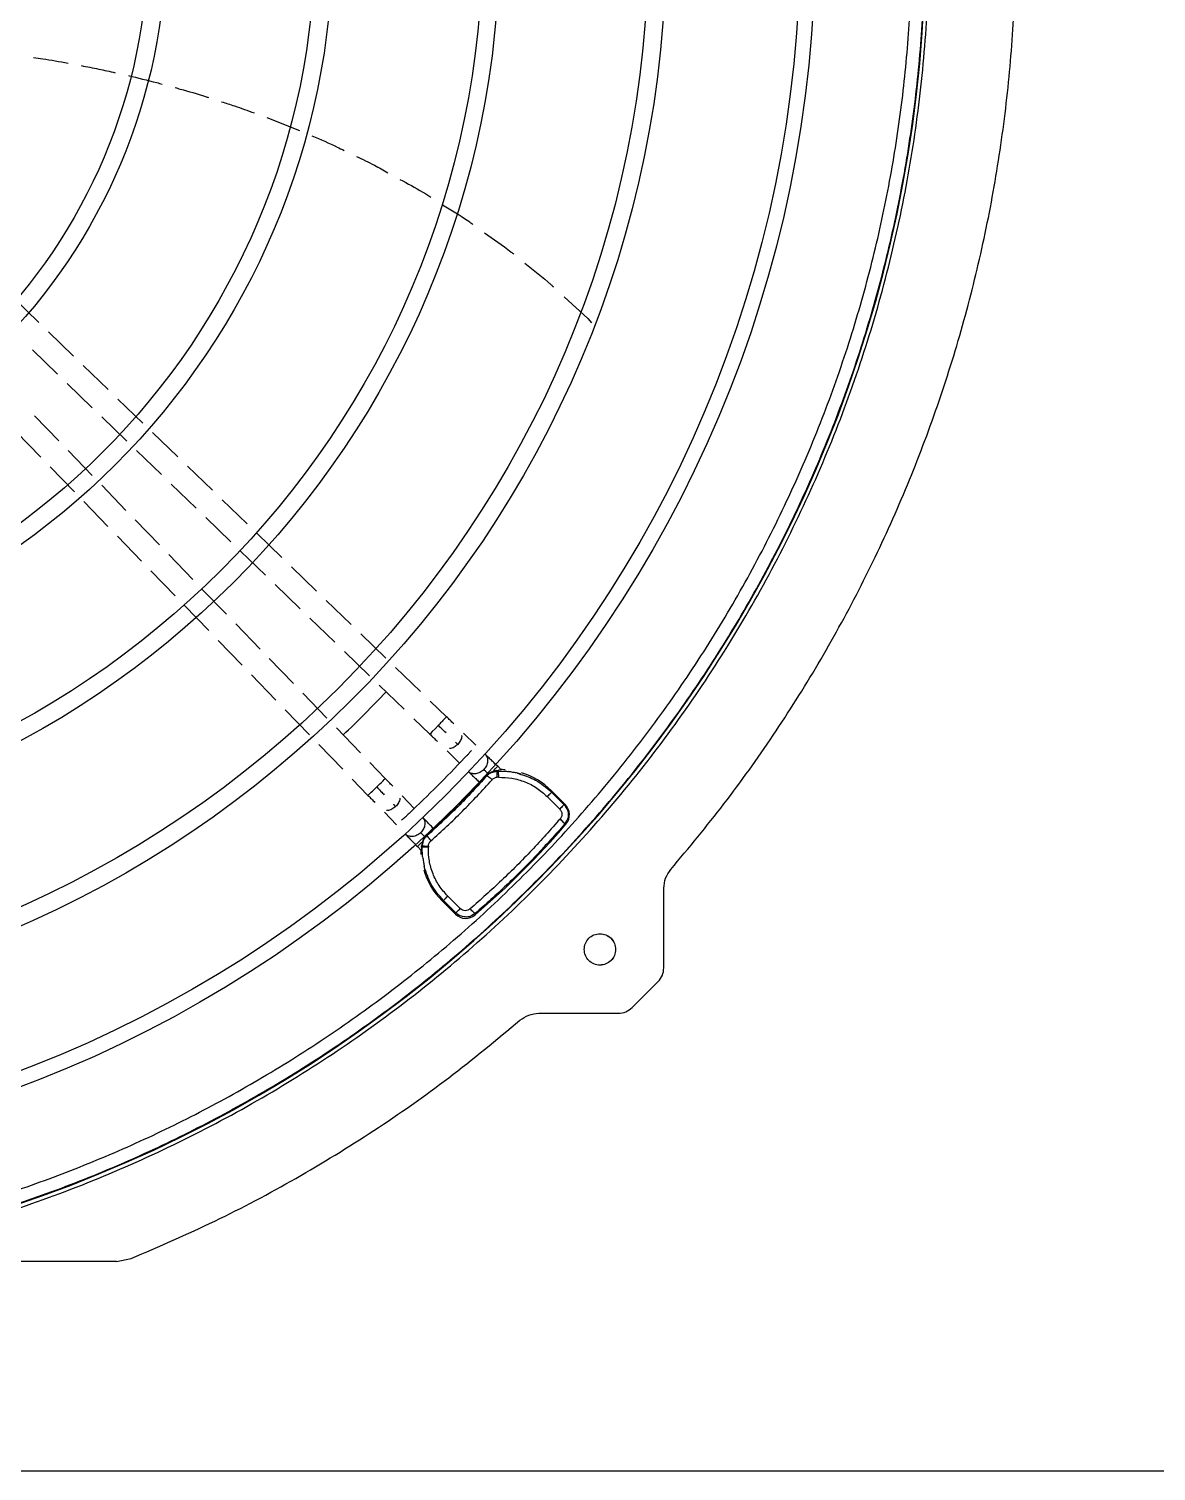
# Model space of a CAD drawing. Extents: x 5 to 331, y -33 to 175.
# Drawn here: x 96.08 to 105.28, y 51.5 to 63.28 of the extents above; entities that cross this region are included whole.
import ezdxf

# ---------------------------------------------------------------- set-up
doc = ezdxf.new("R2010")
doc.units = 0
doc.header["$MEASUREMENT"] = 0
doc.layers.get('0').update_dxf_attribs({"linetype": 'CONTINUOUS'})
doc.layers.add('0 Unit', color=7, linetype='CONTINUOUS')

msp = doc.modelspace()

# ---------------------------------------------------------------- linework, layer by layer
at = {"color": 7, "linetype": 'Continuous', "lineweight": 25}
for p, q in [((98.02268, 62.55263), (98.28766, 62.44755)), ((96.15946, 60.87967), (95.95529, 61.07708)), ((100.44886, 61.08866), (100.64072, 60.91133)), ((100.64072, 60.91133), (100.67103, 60.87623)), ((96.44297, 60.60555), (96.23887, 60.80289)), ((96.1081, 60.65551), (96.31188, 60.45848)), ((96.72653, 60.33137), (96.52231, 60.52882)), ((96.39105, 60.38193), (96.59535, 60.18438)), ((97.00983, 60.05744), (96.8058, 60.25472)), ((96.32269, 59.91336), (96.12577, 60.11702)), ((96.67389, 60.10844), (96.87775, 59.91133)), ((95.97904, 59.98558), (96.17657, 59.78128)), ((97.29365, 59.78301), (97.08918, 59.98072)), ((96.59672, 59.62995), (96.39974, 59.83367)), ((96.95701, 59.83469), (97.16067, 59.63777)), ((96.2531, 59.70214), (96.45038, 59.49811)), ((97.57647, 59.50956), (97.37325, 59.70605)), ((96.87116, 59.34612), (96.67336, 59.55069)), ((97.24027, 59.5608), (97.4443, 59.36353)), ((96.5271, 59.41876), (96.72452, 59.21458)), ((97.85997, 59.23543), (97.65583, 59.43282)), ((97.14384, 59.06411), (96.94703, 59.26765)), ((97.5238, 59.28666), (97.72685, 59.09033)), ((96.80187, 59.13459), (96.9985, 58.93122)), ((98.14334, 58.96144), (97.93937, 59.15866)), ((97.80608, 59.01372), (98.01046, 58.81611)), ((97.41802, 58.78054), (97.22043, 58.98489)), ((98.42698, 58.68719), (98.22277, 58.88464)), ((97.07536, 58.85173), (97.27221, 58.64815)), ((97.69128, 58.49792), (97.49475, 58.70118)), ((98.08955, 58.73963), (98.29291, 58.543)), ((97.34891, 58.56883), (97.54709, 58.36385)), ((98.70972, 58.41381), (98.50559, 58.61117)), ((97.96591, 58.21389), (97.768, 58.41858)), ((98.37249, 58.46605), (98.57657, 58.26873)), ((98.99304, 58.13986), (98.78953, 58.33664)), ((97.62356, 58.28477), (97.82003, 58.08157)), ((98.65537, 58.19253), (98.85942, 57.99524)), ((98.23864, 57.93183), (98.04167, 58.13554)), ((99.27625, 57.86602), (99.07195, 58.06356)), ((97.89677, 58.00221), (98.09473, 57.79747)), ((98.51242, 57.64868), (98.31563, 57.8522)), ((98.93897, 57.91832), (99.14211, 57.7219)), ((98.17082, 57.71878), (98.36828, 57.51455)), ((99.48855, 57.66074), (99.3557, 57.78919)), ((99.22153, 57.64511), (99.35168, 57.51927)), ((98.78654, 57.36518), (98.5889, 57.56958)), ((99.72819, 57.42832), (99.62713, 57.52645)), ((98.44473, 57.43549), (98.64145, 57.23204)), ((99.49295, 57.38236), (99.59531, 57.28296)), ((98.9886, 57.1562), (98.86288, 57.28622)), ((99.93734, 57.22563), (99.90565, 57.25628)), ((98.7185, 57.15235), (98.84709, 57.01936)), ((99.82894, 57.19375), (99.81602, 57.1814)), ((99.81602, 57.1814), (99.81639, 57.17734)), ((99.90011, 57.22222), (99.86585, 57.21491)), ((99.86693, 57.20888), (99.90061, 57.21677)), ((99.90011, 57.22222), (99.90933, 57.22291)), ((99.90061, 57.21677), (99.90011, 57.22222)), ((99.90989, 57.21706), (99.90061, 57.21676)), ((99.91173, 57.16687), (99.90229, 57.16657)), ((99.90933, 57.22291), (99.90989, 57.21706)), ((99.90989, 57.21706), (99.99018, 57.21418)), ((99.22414, 56.91181), (99.12559, 57.01419)), ((100.31041, 57.00908), (100.3305, 56.98898)), ((100.34623, 57.04441), (100.34549, 57.05625)), ((100.34549, 57.05625), (100.45708, 56.94466)), ((100.44648, 56.94424), (100.34623, 57.04441)), ((98.98079, 56.88076), (99.07879, 56.77896)), ((100.3305, 56.98898), (100.41219, 56.90738)), ((100.45708, 56.94466), (100.44648, 56.94424)), ((100.4632, 56.78434), (100.45226, 56.7838)), ((99.29195, 56.641), (99.28459, 56.60669)), ((99.31313, 56.67794), (99.32547, 56.69085)), ((99.32971, 56.69066), (99.32547, 56.69085)), ((99.25034, 56.60105), (99.28106, 56.56928)), ((99.28388, 56.59746), (99.28459, 56.60669)), ((99.28999, 56.59715), (99.28388, 56.59746)), ((99.28459, 56.60669), (99.29028, 56.60645)), ((99.29028, 56.60645), (99.28999, 56.59715)), ((99.29287, 56.51687), (99.28999, 56.59715)), ((99.29028, 56.60645), (99.29715, 56.63565)), ((99.3406, 56.60488), (99.34029, 56.59544)), ((99.51819, 56.17667), (99.4981, 56.19676)), ((99.59979, 56.09498), (99.51819, 56.17667)), ((101.26207, 55.61073), (101.26207, 56.26034)), ((99.45028, 56.16104), (99.46264, 56.16081)), ((99.56187, 56.04945), (99.45028, 56.16104)), ((99.5628, 56.06056), (99.46264, 56.16081)), ((99.56187, 56.04945), (99.5628, 56.06056)), ((99.72219, 56.04333), (99.72325, 56.05479)), ((101.00261, 55.28605), (101.21595, 55.49939)), ((100.24166, 55.23993), (100.89127, 55.23993)), ((96.79495, 53.21448), (96.91444, 53.23803)), ((96.79495, 53.21448), (94.23824, 53.21448))]:
    msp.add_line(p, q, dxfattribs=at)
at = {"color": 8, "linetype": 'Continuous', "lineweight": 25}
for p, q in [((99.58021, 57.43518), (99.56122, 57.45361)), ((100.06815, 57.2007), (100.09388, 57.19066)), ((100.46785, 56.81136), (100.45226, 56.7838)), ((99.72325, 56.05479), (99.69427, 56.03839))]:
    msp.add_line(p, q, dxfattribs=at)
at = {"color": 8, "linetype": 'Continuous', "lineweight": 25, "flags": 128}
msp.add_lwpolyline([(99.42031, 57.59003), (99.39411, 57.56295), (99.37187, 57.54), (99.35697, 57.52466), (99.35168, 57.51927), (99.35168, 57.51927)], dxfattribs=at)
for centre, radius in [((92.49934, 64.0025), 9.99706), ((92.49934, 64.00188), 9.87436), ((92.49934, 64.0025), 8.78089), ((92.49934, 64.00188), 8.63615), ((92.49934, 64.00188), 7.41998), ((92.50553, 64.00197), 7.27453), ((92.49934, 64.00188), 6.05846), ((92.49934, 64.00188), 5.9131), ((92.49934, 64.00188), 4.69694), ((92.49934, 64.00188), 4.55158)]:
    msp.add_circle(centre, radius)
at = {"color": 7, "linetype": 'Continuous', "lineweight": 25}
for centre, radius, start, end in [((92.50446, 64.00188), 10.89215, 277.952419, 82.047581), ((92.50119, 63.99991), 8.93423, 313.437539, 316.623841), ((92.5047, 64.00273), 9.76894, 313.118297, 316.88199), ((95.24715, 61.25935), 6.11841, 312.506864, 317.495239), ((95.24701, 61.25951), 6.87283, 310.627711, 319.372428)]:
    msp.add_arc(centre, radius, start, end, dxfattribs=at)
at = {"color": 8, "linetype": 'Continuous', "lineweight": 25}
for centre, radius, start, end in [((95.23577, 61.70967), 6.45294, 315.849598, 316.359274), ((87.92932, 68.48844), 15.83438, 313.946005, 314.301587), ((91.50471, 64.70739), 10.63091, 313.68259, 314.213901)]:
    msp.add_arc(centre, radius, start, end, dxfattribs=at)
at = {"color": 7, "linetype": 'Continuous', "lineweight": 25}
for centre, major_axis, ratio, start_param, end_param in [((99.92818, 56.63789), (-0.01094, 0.5912), 0.99873356, 6.19922493, 6.25533158), ((99.92818, 56.63789), (-0.01094, 0.5912), 0.99873356, 5.47991309, 5.97123283), ((100.37342, 56.86119), (0.11816, 0.00449), 0.99887071, 5.53666029, 7.03005136), ((99.86864, 56.57835), (0.5912, -0.01099), 0.99873837, 3.16909386, 3.23078), ((99.86864, 56.57835), (0.5912, -0.01099), 0.99873837, 3.44852138, 3.94495007), ((99.64534, 56.13311), (0.00447, 0.11816), 0.99886585, 2.39455207, 3.88794044)]:
    msp.add_ellipse(centre, major_axis=major_axis, ratio=ratio, start_param=start_param, end_param=end_param, dxfattribs=at)
for points, knots in [([(84.67405, 56.59046), (84.81658, 56.44473), (85.10373, 56.15113), (85.56858, 55.73996), (86.06116, 55.34943), (86.58243, 54.98464), (87.13045, 54.64746), (87.70318, 54.34085), (88.29799, 54.06732), (88.91147, 53.82928), (89.54064, 53.62844), (90.18216, 53.46623), (90.83242, 53.34368), (91.48771, 53.26137), (92.14443, 53.2194), (92.79911, 53.21749), (93.44767, 53.25488), (94.08668, 53.33036), (94.71295, 53.4423), (95.32428, 53.58902), (95.91819, 53.7685), (96.49548, 53.97962), (97.05988, 54.22311), (97.61459, 54.50102), (98.15944, 54.81468), (98.69125, 55.16388), (99.20723, 55.54832), (99.70397, 55.96698), (100.17813, 56.4184), (100.62624, 56.9003), (101.04559, 57.41053), (101.43362, 57.94653), (101.78804, 58.50532), (102.10693, 59.08367), (102.38887, 59.67827), (102.63285, 60.2858), (102.83804, 60.90217), (103.00432, 61.52377), (103.132, 62.14703), (103.22185, 62.76927), (103.27482, 63.38744), (103.29225, 64.00188), (103.27482, 64.61632), (103.22185, 65.23448), (103.132, 65.85671), (103.00432, 66.47998), (102.83804, 67.10158), (102.63285, 67.71796), (102.38888, 68.32548), (102.10694, 68.92008), (101.78805, 69.49843), (101.43363, 70.05723), (101.0456, 70.59322), (100.62626, 71.10345), (100.17814, 71.58535), (99.70398, 72.03677), (99.20724, 72.45544), (98.69126, 72.83987), (98.15946, 73.18907), (97.61461, 73.50274), (97.05989, 73.78064), (96.49549, 74.02414), (95.9182, 74.23526), (95.3243, 74.41474), (94.71297, 74.56146), (94.08669, 74.67341), (93.44768, 74.74888), (92.79912, 74.78628), (92.14444, 74.78436), (91.48773, 74.7424), (90.83243, 74.66009), (90.18217, 74.53753), (89.54065, 74.37532), (88.91149, 74.17449), (88.298, 73.93645), (87.70319, 73.66292), (87.13046, 73.35631), (86.58244, 73.01913), (86.06117, 72.65434), (85.56859, 72.26381), (85.10373, 71.85264), (84.81658, 71.55904), (84.67405, 71.4133)], [0, 0, 0, 0, 0.01189592, 0.02396584, 0.03619649, 0.04857359, 0.06108194, 0.07373471, 0.0864717, 0.09927432, 0.11212355, 0.12500004, 0.13787625, 0.15072533, 0.16352795, 0.17626509, 0.18891813, 0.20142621, 0.21380317, 0.22603385, 0.23810393, 0.25000004, 0.2618959, 0.27396585, 0.28619652, 0.29857361, 0.31108196, 0.32373474, 0.33647171, 0.34927432, 0.36212355, 0.37500004, 0.38787624, 0.40072531, 0.41352793, 0.42626506, 0.4389181, 0.45142619, 0.46380314, 0.47603381, 0.48810388, 0.50000001, 0.51189586, 0.52396581, 0.53619649, 0.54857357, 0.56108191, 0.57373469, 0.58647168, 0.59927428, 0.6121235, 0.62499999, 0.63787621, 0.65072529, 0.66352791, 0.67626502, 0.68891805, 0.70142614, 0.71380312, 0.72603376, 0.73810387, 0.74999998, 0.76189582, 0.77396578, 0.78619645, 0.79857355, 0.81108188, 0.82373468, 0.83647168, 0.84927427, 0.86212351, 0.87499998, 0.88787621, 0.90072531, 0.91352792, 0.92626504, 0.93891808, 0.95142617, 0.96380314, 0.97603381, 0.98810396, 1, 1, 1, 1]), ([(93.98303, 53.21449), (94.19746, 53.24765), (94.62631, 53.31399), (95.2606, 53.462), (95.88543, 53.64489), (96.49807, 53.86551), (97.09648, 54.12215), (97.67848, 54.41412), (98.242, 54.74033), (98.78502, 55.09962), (99.30562, 55.49071), (99.80192, 55.9122), (100.27215, 56.36259), (100.71464, 56.84026), (101.1278, 57.34351), (101.51016, 57.87055), (101.86036, 58.41949), (102.17713, 58.98837), (102.45936, 59.57515), (102.70602, 60.17775), (102.91626, 60.79401), (103.08929, 61.42172), (103.22452, 62.05865), (103.32146, 62.70253), (103.37977, 63.35104), (103.39923, 64.00188), (103.37977, 64.65271), (103.32147, 65.30123), (103.22453, 65.9451), (103.0893, 66.58203), (102.91626, 67.20975), (102.70603, 67.826), (102.45936, 68.4286), (102.17714, 69.01539), (101.86036, 69.58427), (101.51017, 70.1332), (101.12781, 70.66024), (100.71465, 71.1635), (100.27216, 71.64117), (99.80192, 72.09156), (99.30563, 72.51305), (98.78503, 72.90414), (98.24201, 73.26343), (97.67849, 73.58964), (97.09649, 73.88161), (96.49808, 74.13825), (95.88544, 74.35887), (95.26061, 74.54176), (94.62632, 74.68977), (94.19747, 74.75611), (93.98304, 74.78928)], [0, 0, 0, 0, 0.02083334, 0.04166665, 0.06250003, 0.08333335, 0.10416665, 0.125, 0.1458333, 0.16666668, 0.18749997, 0.20833336, 0.22916668, 0.25000001, 0.27083332, 0.29166664, 0.31250001, 0.33333334, 0.35416664, 0.37499996, 0.39583334, 0.41666666, 0.43749998, 0.4583333, 0.47916665, 0.5, 0.5208333, 0.54166664, 0.5625, 0.58333332, 0.60416664, 0.62499998, 0.64583333, 0.66666665, 0.68749999, 0.70833331, 0.72916664, 0.74999997, 0.77083333, 0.79166666, 0.81249999, 0.83333331, 0.85416669, 0.875, 0.89583335, 0.91666666, 0.9375, 0.95833334, 0.97916668, 1, 1, 1, 1]), ([(94.23824, 53.21448), (94.4911, 53.26052), (94.99682, 53.35262), (95.74066, 53.55812), (96.46899, 53.81173), (97.17741, 54.11708), (97.8626, 54.47133), (98.5211, 54.87308), (99.14965, 55.32022), (99.7451, 55.81057), (100.30452, 56.34168), (100.82509, 56.9109), (101.30425, 57.51539), (101.73961, 58.15217), (102.12899, 58.81805), (102.47046, 59.50972), (102.76233, 60.22374), (103.00313, 60.95656), (103.19168, 61.70454), (103.32703, 62.46394), (103.40851, 63.231), (103.43571, 64.00189), (103.40851, 64.77278), (103.32702, 65.53984), (103.19167, 66.29924), (103.00313, 67.04722), (102.76232, 67.78004), (102.47045, 68.49406), (102.12898, 69.18573), (101.7396, 69.85161), (101.30424, 70.48838), (100.82508, 71.09288), (100.3045, 71.6621), (99.74509, 72.1932), (99.14963, 72.68355), (98.52108, 73.1307), (97.86258, 73.53244), (97.17739, 73.8867), (96.46897, 74.19204), (95.74064, 74.44565), (94.9968, 74.65115), (94.49108, 74.74324), (94.23823, 74.78929)], [0, 0, 0, 0, 0.02500002, 0.05000002, 0.07500002, 0.10000003, 0.12499999, 0.15000004, 0.17499999, 0.20000003, 0.22500003, 0.25, 0.27500001, 0.30000002, 0.325, 0.35000002, 0.375, 0.4, 0.42500002, 0.45000001, 0.47500003, 0.50000003, 0.52499999, 0.55000001, 0.57500001, 0.6, 0.62500003, 0.65, 0.67500002, 0.70000003, 0.72500002, 0.75000002, 0.77499999, 0.80000001, 0.825, 0.85000003, 0.87500003, 0.89999998, 0.92500001, 0.95, 0.975, 1, 1, 1, 1]), ([(101.31922, 56.41438), (101.46598, 56.59099), (101.75951, 56.9442), (102.15908, 57.50588), (102.52702, 58.08842), (102.85923, 58.69219), (103.1553, 59.31443), (103.41398, 59.95313), (103.63443, 60.60601), (103.81586, 61.27079), (103.95763, 61.94515), (104.05926, 62.62671), (104.12038, 63.31309), (104.14077, 64.00188), (104.12038, 64.69068), (104.05926, 65.37706), (103.95763, 66.05862), (103.81586, 66.73297), (103.63443, 67.39775), (103.41398, 68.05063), (103.1553, 68.68934), (102.85923, 69.31158), (102.52702, 69.91535), (102.15908, 70.49788), (101.75951, 71.05956), (101.46598, 71.41278), (101.31922, 71.58938)], [0, 0, 0, 0, 0.04166672, 0.08333338, 0.12500007, 0.16666672, 0.20833335, 0.25000008, 0.29166671, 0.33333336, 0.37500001, 0.41666672, 0.45833338, 0.50000004, 0.54166669, 0.58333335, 0.62499999, 0.66666668, 0.70833333, 0.74999999, 0.79166669, 0.83333335, 0.87499997, 0.91666669, 0.95833332, 1, 1, 1, 1]), ([(96.11685, 63.04425), (96.14183, 63.04061), (96.23348, 63.02726), (96.32892, 63.01001), (96.39835, 62.99747)], [0, 0, 0, 0, 0.27254447, 1, 1, 1, 1]), ([(96.50564, 62.977), (96.55344, 62.96794), (96.64502, 62.95058), (96.73868, 62.92937), (96.78346, 62.91924)], [0, 0, 0, 0, 0.52187415, 1, 1, 1, 1]), ([(96.89104, 62.89521), (96.96802, 62.87702), (97.05957, 62.85537), (97.15133, 62.83021), (97.16593, 62.8262)], [0, 0, 0, 0, 0.84086718, 1, 1, 1, 1]), ([(97.27268, 62.79714), (97.2865, 62.79339), (97.3695, 62.77089), (97.46075, 62.74418), (97.5374, 62.71921), (97.54554, 62.71656)], [0, 0, 0, 0, 0.15146226, 0.90989289, 1, 1, 1, 1]), ([(97.65033, 62.68254), (97.68622, 62.67113), (97.77623, 62.64249), (97.86487, 62.60989), (97.91817, 62.59029)], [0, 0, 0, 0, 0.39868758, 1, 1, 1, 1]), ([(98.38984, 62.4032), (98.45925, 62.3739), (98.54752, 62.33664), (98.63316, 62.29415), (98.65144, 62.28508)], [0, 0, 0, 0, 0.78644981, 1, 1, 1, 1]), ([(98.75269, 62.23539), (98.80187, 62.21212), (98.88909, 62.17085), (98.97275, 62.12319), (99.00924, 62.1024)], [0, 0, 0, 0, 0.56385914, 1, 1, 1, 1]), ([(99.10834, 62.04738), (99.17084, 62.01443), (99.25661, 61.96921), (99.33773, 61.91669), (99.35973, 61.90245)], [0, 0, 0, 0, 0.72879103, 1, 1, 1, 1]), ([(99.45613, 61.84114), (99.52841, 61.79772), (99.61297, 61.74693), (99.69228, 61.68899), (99.7038, 61.68058)], [0, 0, 0, 0, 0.854826, 1, 1, 1, 1]), ([(99.79755, 61.61274), (99.87168, 61.56207), (99.9536, 61.50609), (100.02976, 61.44333), (100.037, 61.43736)], [0, 0, 0, 0, 0.9049803, 1, 1, 1, 1]), ([(100.12775, 61.363), (100.2009, 61.30631), (100.28084, 61.24436), (100.35446, 61.17595), (100.36072, 61.17014)], [0, 0, 0, 0, 0.91495243, 1, 1, 1, 1]), ([(99.48398, 57.52843), (99.47233, 57.53971), (99.4515, 57.55987), (99.42984, 57.58081), (99.42031, 57.59003)], [0, 0, 0, 0, 0.55959472, 1, 1, 1, 1]), ([(99.54839, 57.60284), (99.54769, 57.60351), (99.53875, 57.61218), (99.51828, 57.63199), (99.49844, 57.65119), (99.48851, 57.66079)], [0, 0, 0, 0, 0.04042727, 0.52004872, 1, 1, 1, 1]), ([(99.35168, 57.51927), (99.36159, 57.50968), (99.38142, 57.4905), (99.40264, 57.46997), (99.41227, 57.46064), (99.41372, 57.45923)], [0, 0, 0, 0, 0.45955348, 0.91864064, 1, 1, 1, 1]), ([(99.66402, 57.3538), (99.6582, 57.34799), (99.64799, 57.33778), (99.63926, 57.32928), (99.6355, 57.32563)], [0, 0, 0, 0, 0.56927563, 1, 1, 1, 1]), ([(99.69201, 57.38649), (99.68844, 57.3822), (99.6801, 57.37218), (99.66987, 57.36049), (99.66402, 57.3538)], [0, 0, 0, 0, 0.42766619, 1, 1, 1, 1]), ([(99.90565, 57.25628), (99.89566, 57.26594), (99.87569, 57.28525), (99.84753, 57.31251), (99.8222, 57.33705), (99.8094, 57.34947), (99.803, 57.35568)], [0, 0, 0, 0, 0.25017208, 0.50011475, 0.74998553, 1, 1, 1, 1]), ([(99.82894, 57.19375), (99.82072, 57.2017), (99.80605, 57.2159), (99.79612, 57.22553), (99.79174, 57.22978)], [0, 0, 0, 0, 0.55979484, 1, 1, 1, 1]), ([(99.0496, 57.09305), (99.04791, 57.09481), (99.0383, 57.10477), (99.01743, 57.12637), (98.99821, 57.14625), (98.9886, 57.1562)], [0, 0, 0, 0, 0.09629337, 0.54799298, 1, 1, 1, 1]), ([(99.81639, 57.17734), (99.73892, 57.0926), (99.58399, 56.92312), (99.41447, 56.76815), (99.32971, 56.69066)], [0, 0, 0, 0, 0.50000174, 1, 1, 1, 1]), ([(99.36068, 56.64766), (99.44759, 56.72704), (99.62143, 56.8858), (99.78016, 57.0596), (99.85952, 57.1465)], [0, 0, 0, 0, 0.49999826, 1, 1, 1, 1]), ([(99.66586, 57.21446), (99.67183, 57.20867), (99.68376, 57.19709), (99.7071, 57.17448), (99.73303, 57.14937), (99.75161, 57.1314), (99.7609, 57.12241)], [0, 0, 0, 0, 0.25012281, 0.50000057, 0.74998294, 1, 1, 1, 1]), ([(99.75976, 57.1245), (99.75987, 57.12434), (99.76013, 57.12395), (99.76478, 57.12794), (99.77308, 57.13588), (99.7852, 57.14823), (99.79984, 57.16368), (99.81064, 57.17551), (99.81602, 57.1814)], [0, 0, 0, 0, 0.11173622, 0.27354644, 0.4507769, 0.63775233, 0.81954481, 1, 1, 1, 1]), ([(99.85952, 57.1465), (99.85443, 57.15084), (99.84389, 57.1598), (99.8301, 57.17029), (99.81988, 57.17697), (99.81753, 57.17722), (99.81639, 57.17734)], [0, 0, 0, 0, 0.24189375, 0.50003536, 0.75816415, 1, 1, 1, 1]), ([(99.82894, 57.19375), (99.83446, 57.19792), (99.84623, 57.20681), (99.85905, 57.2121), (99.86585, 57.21491)], [0, 0, 0, 0, 0.46912734, 1, 1, 1, 1]), ([(99.90229, 57.16657), (99.89828, 57.16621), (99.8902, 57.16547), (99.87872, 57.16118), (99.86809, 57.15509), (99.86236, 57.14935), (99.85952, 57.1465)], [0, 0, 0, 0, 0.24780677, 0.49940517, 0.75117, 1, 1, 1, 1]), ([(99.90229, 57.16657), (99.90208, 57.17315), (99.90166, 57.18631), (99.90113, 57.20233), (99.90074, 57.21373), (99.90065, 57.21575), (99.90061, 57.21676)], [0, 0, 0, 0, 0.25000515, 0.50000345, 0.75000652, 1, 1, 1, 1]), ([(99.9364, 57.22625), (99.93656, 57.22619), (99.93733, 57.22587), (99.93549, 57.22533), (99.9288, 57.22438), (99.91737, 57.22352), (99.90933, 57.22291)], [0, 0, 0, 0, 0.05444134, 0.26679283, 0.48473064, 1, 1, 1, 1]), ([(99.90989, 57.21706), (99.90994, 57.21605), (99.91005, 57.21403), (99.91049, 57.20263), (99.91106, 57.1866), (99.91151, 57.17345), (99.91173, 57.16687)], [0, 0, 0, 0, 0.25000525, 0.49999534, 0.74999478, 1, 1, 1, 1]), ([(99.91173, 57.16687), (99.94854, 57.16589), (100.02217, 57.16393), (100.12864, 57.13236), (100.22787, 57.08252), (100.2829, 57.03356), (100.31041, 57.00908)], [0, 0, 0, 0, 0.24999331, 0.49999248, 0.74999467, 1, 1, 1, 1]), ([(99.96469, 57.21848), (99.96501, 57.21821), (99.96567, 57.21766), (99.97334, 57.21645), (99.98218, 57.21526), (99.9884, 57.21442), (99.99018, 57.21418)], [0, 0, 0, 0, 0.28746918, 0.57419112, 0.87831567, 1, 1, 1, 1]), ([(100.06815, 57.2007), (100.06274, 57.20166), (100.05147, 57.20365), (100.03811, 57.20559), (100.02393, 57.20797), (100.00911, 57.21091), (99.99645, 57.21309), (99.99018, 57.21418)], [0, 0, 0, 0, 0.22403676, 0.4664933, 0.48175145, 0.7432779, 1, 1, 1, 1]), ([(100.06815, 57.2007), (100.07314, 57.19965), (100.08312, 57.19754), (100.09139, 57.19596), (100.09261, 57.19614), (100.09311, 57.19622)], [0, 0, 0, 0, 0.37193442, 0.74511645, 1, 1, 1, 1]), ([(100.09388, 57.19066), (100.13539, 57.17722), (100.22968, 57.1467), (100.30441, 57.08112), (100.34623, 57.04441)], [0, 0, 0, 0, 0.44028918, 1, 1, 1, 1]), ([(98.84709, 57.01936), (98.85666, 57.00946), (98.8758, 56.98966), (98.89534, 56.96942), (98.90378, 56.96069), (98.90425, 56.96019)], [0, 0, 0, 0, 0.48577429, 0.97107325, 1, 1, 1, 1]), ([(98.91806, 57.08778), (98.9298, 57.07564), (98.95075, 57.05397), (98.9708, 57.03321), (98.97963, 57.02408)], [0, 0, 0, 0, 0.56004536, 1, 1, 1, 1]), ([(100.34623, 57.04441), (100.34556, 57.04379), (100.3442, 57.04255), (100.33607, 57.03457), (100.32458, 57.0232), (100.31513, 57.01378), (100.31041, 57.00908)], [0, 0, 0, 0, 0.25000529, 0.50000003, 0.750004, 1, 1, 1, 1]), ([(100.44648, 56.94424), (100.44598, 56.94344), (100.44498, 56.94184), (100.43733, 56.93339), (100.42621, 56.92165), (100.41686, 56.91213), (100.41219, 56.90738)], [0, 0, 0, 0, 0.25000323, 0.49999178, 0.74999887, 1, 1, 1, 1]), ([(100.41219, 56.90738), (100.41286, 56.90669), (100.41546, 56.90401), (100.42006, 56.89807), (100.42683, 56.88579), (100.43107, 56.86726), (100.42771, 56.84447), (100.41921, 56.83215), (100.41495, 56.82598)], [0, 0, 0, 0, 0.03219134, 0.12542244, 0.25076508, 0.49987172, 0.74928494, 1, 1, 1, 1]), ([(100.44648, 56.94424), (100.45577, 56.93272), (100.47441, 56.90961), (100.48271, 56.86636), (100.48045, 56.83153), (100.47046, 56.81553), (100.46785, 56.81136)], [0, 0, 0, 0, 0.30374926, 0.60898835, 0.89811812, 1, 1, 1, 1]), ([(99.15368, 56.84347), (99.14699, 56.83761), (99.13531, 56.82738), (99.12526, 56.81902), (99.12097, 56.81544)], [0, 0, 0, 0, 0.57226523, 1, 1, 1, 1]), ([(99.18183, 56.87195), (99.17817, 56.86819), (99.16969, 56.85947), (99.15948, 56.84927), (99.15368, 56.84347)], [0, 0, 0, 0, 0.43208924, 1, 1, 1, 1]), ([(99.38426, 56.74574), (99.37529, 56.75502), (99.35737, 56.77356), (99.33237, 56.79945), (99.30989, 56.82275), (99.2984, 56.83468), (99.29266, 56.84064)], [0, 0, 0, 0, 0.25014044, 0.50015301, 0.74999641, 1, 1, 1, 1]), ([(100.41495, 56.82598), (100.33861, 56.74032), (100.18539, 56.5684), (99.93922, 56.32225), (99.76708, 56.16878), (99.68121, 56.09223)], [0, 0, 0, 0, 0.33231799, 0.66694553, 1, 1, 1, 1]), ([(100.45226, 56.7838), (100.37617, 56.69853), (100.22385, 56.52783), (99.97931, 56.28329), (99.80855, 56.13091), (99.72325, 56.05479)], [0, 0, 0, 0, 0.33313451, 0.66686549, 1, 1, 1, 1]), ([(100.45226, 56.7838), (100.45213, 56.78513), (100.45184, 56.78788), (100.4437, 56.79816), (100.4309, 56.81155), (100.42014, 56.82128), (100.41495, 56.82598)], [0, 0, 0, 0, 0.24107498, 0.49981908, 0.7586658, 1, 1, 1, 1]), ([(99.15084, 56.70413), (99.15705, 56.69768), (99.16947, 56.68478), (99.19405, 56.6593), (99.22136, 56.63103), (99.2407, 56.61102), (99.25038, 56.60101)], [0, 0, 0, 0, 0.25012618, 0.50004555, 0.74994553, 1, 1, 1, 1]), ([(99.27717, 56.7152), (99.28273, 56.70943), (99.29268, 56.6991), (99.30686, 56.68442), (99.31313, 56.67794)], [0, 0, 0, 0, 0.55832762, 1, 1, 1, 1]), ([(99.29195, 56.641), (99.29476, 56.64781), (99.30006, 56.66064), (99.30895, 56.67242), (99.31313, 56.67794)], [0, 0, 0, 0, 0.53088575, 1, 1, 1, 1]), ([(99.32547, 56.69085), (99.33136, 56.69623), (99.34318, 56.70701), (99.35845, 56.72149), (99.3708, 56.73361), (99.37901, 56.74218), (99.38295, 56.74679), (99.38232, 56.74682), (99.3821, 56.74683)], [0, 0, 0, 0, 0.18091213, 0.36316203, 0.5452202, 0.72826249, 0.90957077, 1, 1, 1, 1]), ([(99.32971, 56.69066), (99.32985, 56.68954), (99.33013, 56.68721), (99.33685, 56.67704), (99.34737, 56.66327), (99.35634, 56.65275), (99.36068, 56.64766)], [0, 0, 0, 0, 0.24185407, 0.49998639, 0.75812741, 1, 1, 1, 1]), ([(99.3406, 56.60488), (99.34097, 56.60889), (99.3417, 56.61697), (99.34599, 56.62845), (99.35209, 56.63909), (99.35783, 56.64481), (99.36068, 56.64766)], [0, 0, 0, 0, 0.24784927, 0.4994389, 0.75119496, 1, 1, 1, 1]), ([(99.28388, 56.59746), (99.28326, 56.58941), (99.28237, 56.57795), (99.28137, 56.57121), (99.2808, 56.56934), (99.28046, 56.57012), (99.28039, 56.57029)], [0, 0, 0, 0, 0.51288806, 0.7297074, 0.94127034, 1, 1, 1, 1]), ([(99.29287, 56.51687), (99.29217, 56.52203), (99.29088, 56.53153), (99.28944, 56.54094), (99.2888, 56.54182), (99.28847, 56.54226)], [0, 0, 0, 0, 0.36681539, 0.67605272, 1, 1, 1, 1]), ([(99.34029, 56.59544), (99.33371, 56.59566), (99.32055, 56.5961), (99.3045, 56.59664), (99.29306, 56.59703), (99.29101, 56.59711), (99.28999, 56.59715)], [0, 0, 0, 0, 0.24999916, 0.4999941, 0.75000687, 1, 1, 1, 1]), ([(99.29028, 56.60645), (99.29131, 56.60642), (99.29336, 56.60636), (99.3048, 56.606), (99.32085, 56.6055), (99.33402, 56.60509), (99.3406, 56.60488)], [0, 0, 0, 0, 0.25000933, 0.50000468, 0.75001273, 1, 1, 1, 1]), ([(99.4981, 56.19676), (99.47361, 56.22427), (99.42465, 56.27929), (99.3748, 56.37853), (99.34323, 56.485), (99.34127, 56.55863), (99.34029, 56.59544)], [0, 0, 0, 0, 0.2500021, 0.49999957, 0.75000041, 1, 1, 1, 1]), ([(99.29287, 56.51687), (99.29396, 56.5106), (99.29616, 56.49796), (99.29911, 56.48314), (99.3005, 56.47485), (99.30108, 56.47132), (99.30214, 56.46471), (99.30388, 56.45283), (99.30539, 56.44431), (99.30635, 56.4389)], [0, 0, 0, 0, 0.25661028, 0.51806095, 0.53325305, 0.55987764, 0.6474537, 0.77620281, 1, 1, 1, 1]), ([(99.46264, 56.16081), (99.42624, 56.20282), (99.35512, 56.2849), (99.32235, 56.38837), (99.30635, 56.4389)], [0, 0, 0, 0, 0.51171563, 1, 1, 1, 1]), ([(99.31073, 56.41384), (99.31081, 56.41463), (99.31096, 56.41621), (99.30918, 56.42534), (99.3073, 56.43435), (99.30635, 56.43889)], [0, 0, 0, 0, 0.33193936, 0.66326982, 1, 1, 1, 1]), ([(101.26207, 56.26034), (101.26468, 56.28858), (101.26991, 56.34505), (101.30278, 56.39127), (101.31922, 56.41438)], [0, 0, 0, 0, 0.49999891, 1, 1, 1, 1]), ([(99.46264, 56.16082), (99.46328, 56.16151), (99.46455, 56.1629), (99.47257, 56.17106), (99.48397, 56.18258), (99.49339, 56.19203), (99.4981, 56.19676)], [0, 0, 0, 0, 0.25000204, 0.49999766, 0.75003259, 1, 1, 1, 1]), ([(99.5628, 56.06056), (99.56362, 56.06108), (99.56525, 56.0621), (99.57374, 56.06979), (99.58551, 56.08095), (99.59503, 56.0903), (99.59979, 56.09498)], [0, 0, 0, 0, 0.24999913, 0.50000179, 0.74999083, 1, 1, 1, 1]), ([(99.69427, 56.03839), (99.69056, 56.03609), (99.675, 56.02645), (99.64067, 56.02438), (99.59744, 56.03263), (99.57433, 56.05127), (99.5628, 56.06056)], [0, 0, 0, 0, 0.09153636, 0.38398445, 0.69274822, 1, 1, 1, 1]), ([(99.68121, 56.09223), (99.67503, 56.08797), (99.66272, 56.07947), (99.63989, 56.0761), (99.6187, 56.08097), (99.60584, 56.08912), (99.60049, 56.09431), (99.59979, 56.09498)], [0, 0, 0, 0, 0.25092605, 0.50051545, 0.74980489, 0.96748966, 1, 1, 1, 1]), ([(99.72325, 56.05479), (99.72194, 56.05495), (99.71923, 56.05526), (99.70898, 56.06346), (99.69562, 56.07628), (99.6859, 56.08704), (99.68121, 56.09223)], [0, 0, 0, 0, 0.24124631, 0.50005604, 0.75884618, 1, 1, 1, 1]), ([(100.6123, 55.76158), (100.61422, 55.77835), (100.61808, 55.81189), (100.6477, 55.85454), (100.69005, 55.88304), (100.74042, 55.89304), (100.79079, 55.88304), (100.83314, 55.85454), (100.86277, 55.81189), (100.86662, 55.77835), (100.86855, 55.76158)], [0, 0, 0, 0, 0.12499913, 0.24999634, 0.37500168, 0.50000081, 0.62499994, 0.7500004, 0.87500087, 1, 1, 1, 1]), ([(100.73964, 55.88971), (100.75643, 55.88778), (100.79001, 55.88393), (100.83236, 55.8543), (100.86199, 55.81195), (100.86584, 55.77837), (100.86776, 55.76158)], [0, 0, 0, 0, 0.24999867, 0.5, 0.75000133, 1, 1, 1, 1]), ([(100.86855, 55.76158), (100.86662, 55.74481), (100.86277, 55.71127), (100.83314, 55.66863), (100.79079, 55.64013), (100.74042, 55.63012), (100.69006, 55.64013), (100.6477, 55.66862), (100.61807, 55.71127), (100.61422, 55.74481), (100.6123, 55.76158)], [0, 0, 0, 0, 0.12500398, 0.25000353, 0.37499983, 0.49999919, 0.62499856, 0.74999973, 0.87499602, 1, 1, 1, 1]), ([(100.86776, 55.76158), (100.86584, 55.74479), (100.86199, 55.71121), (100.83236, 55.66886), (100.79001, 55.63924), (100.75643, 55.63538), (100.73964, 55.63346)], [0, 0, 0, 0, 0.25000835, 0.50000787, 0.75000087, 1, 1, 1, 1]), ([(101.21595, 55.49939), (101.22911, 55.51568), (101.25541, 55.54826), (101.25985, 55.58991), (101.26207, 55.61073)], [0, 0, 0, 0, 0.49999369, 1, 1, 1, 1]), ([(100.08763, 55.18278), (100.11073, 55.19922), (100.15695, 55.2321), (100.21343, 55.23732), (100.24166, 55.23993)], [0, 0, 0, 0, 0.49999898, 1, 1, 1, 1]), ([(100.89127, 55.23993), (100.9121, 55.24215), (100.95374, 55.24659), (100.98632, 55.27289), (101.00261, 55.28605)], [0, 0, 0, 0, 0.50001348, 1, 1, 1, 1]), ([(96.91444, 53.23803), (97.14323, 53.33687), (97.6008, 53.53454), (98.26138, 53.88599), (98.89888, 54.2767), (99.51188, 54.70579), (99.89571, 55.02378), (100.08763, 55.18278)], [0, 0, 0, 0, 0.1999999, 0.39999985, 0.59999953, 0.79999972, 1, 1, 1, 1])]:
    msp.add_open_spline(points, degree=3, knots=knots, dxfattribs=at)
at = {"color": 8, "linetype": 'Continuous', "lineweight": 25}
for points, knots in [([(99.48849, 57.66077), (99.48749, 57.65971), (99.48549, 57.65758), (99.46976, 57.64123), (99.44719, 57.61784), (99.42927, 57.5993), (99.42031, 57.59003)], [0, 0, 0, 0, 0.24927352, 0.49951688, 0.74976125, 1, 1, 1, 1]), ([(99.61101, 57.50837), (99.61134, 57.50607), (99.61327, 57.49276), (99.60382, 57.46526), (99.58808, 57.44521), (99.58021, 57.43518)], [0, 0, 0, 0, 0.09475033, 0.54737631, 1, 1, 1, 1]), ([(99.58021, 57.43518), (99.57046, 57.42701), (99.55096, 57.41068), (99.52492, 57.40033), (99.51262, 57.40151), (99.51141, 57.40162)], [0, 0, 0, 0, 0.47424461, 0.9484622, 1, 1, 1, 1]), ([(99.80296, 57.35565), (99.8094, 57.3474), (99.82231, 57.33083), (99.82541, 57.29626), (99.81606, 57.26009), (99.79985, 57.23988), (99.79174, 57.22978)], [0, 0, 0, 0, 0.24876931, 0.49917828, 0.74958665, 1, 1, 1, 1]), ([(99.79174, 57.22978), (99.78195, 57.22136), (99.76236, 57.20454), (99.72603, 57.19352), (99.69302, 57.197), (99.67149, 57.2055), (99.66594, 57.21443), (99.66591, 57.21449)], [0, 0, 0, 0, 0.24958696, 0.49917855, 0.74877366, 0.99836904, 1, 1, 1, 1]), ([(99.81639, 57.17734), (99.8223, 57.18306), (99.83398, 57.19436), (99.85127, 57.20594), (99.86308, 57.20816), (99.86693, 57.20888)], [0, 0, 0, 0, 0.40859397, 0.80714936, 1, 1, 1, 1]), ([(99.10625, 56.99541), (99.10633, 56.99453), (99.10744, 56.98255), (99.09711, 56.95686), (99.08081, 56.93737), (99.07266, 56.92763)], [0, 0, 0, 0, 0.03813491, 0.51905637, 1, 1, 1, 1]), ([(99.07266, 56.92763), (99.06263, 56.91975), (99.04257, 56.90398), (99.01478, 56.89451), (99.00119, 56.8965), (98.99862, 56.89687)], [0, 0, 0, 0, 0.4477343, 0.89548805, 1, 1, 1, 1]), ([(99.05404, 56.94696), (99.05438, 56.94661), (99.06166, 56.93905), (99.06729, 56.93321), (99.07266, 56.92763)], [0, 0, 0, 0, 0.04601476, 1, 1, 1, 1]), ([(99.29261, 56.84062), (99.29877, 56.83215), (99.31111, 56.81516), (99.31305, 56.78051), (99.30249, 56.74467), (99.28561, 56.72502), (99.27717, 56.7152)], [0, 0, 0, 0, 0.24872936, 0.49915523, 0.74957319, 1, 1, 1, 1]), ([(99.27717, 56.7152), (99.26709, 56.70712), (99.24694, 56.69096), (99.21028, 56.68118), (99.17735, 56.68574), (99.15627, 56.69501), (99.15092, 56.70409), (99.15088, 56.70415)], [0, 0, 0, 0, 0.24958277, 0.49916059, 0.74873387, 0.99830892, 1, 1, 1, 1]), ([(99.25065, 56.60127), (99.25057, 56.60118), (99.25007, 56.60068), (99.25248, 56.60298), (99.25798, 56.60826), (99.26685, 56.61679), (99.27816, 56.6277), (99.28735, 56.63657), (99.29195, 56.641)], [0, 0, 0, 0, 0.0377934, 0.23023493, 0.4226848, 0.61511494, 0.80756027, 1, 1, 1, 1]), ([(99.29715, 56.63565), (99.29812, 56.64109), (99.30051, 56.65447), (99.31268, 56.67316), (99.32398, 56.68477), (99.32971, 56.69066)], [0, 0, 0, 0, 0.25259076, 0.6209896, 1, 1, 1, 1])]:
    msp.add_open_spline(points, degree=3, knots=knots, dxfattribs=at)
at = {"layer": '0 Unit'}
msp.add_line((197.13053, 51.50197), (78.06803, 51.50197), dxfattribs=at)

doc.saveas('drawing.dxf')
